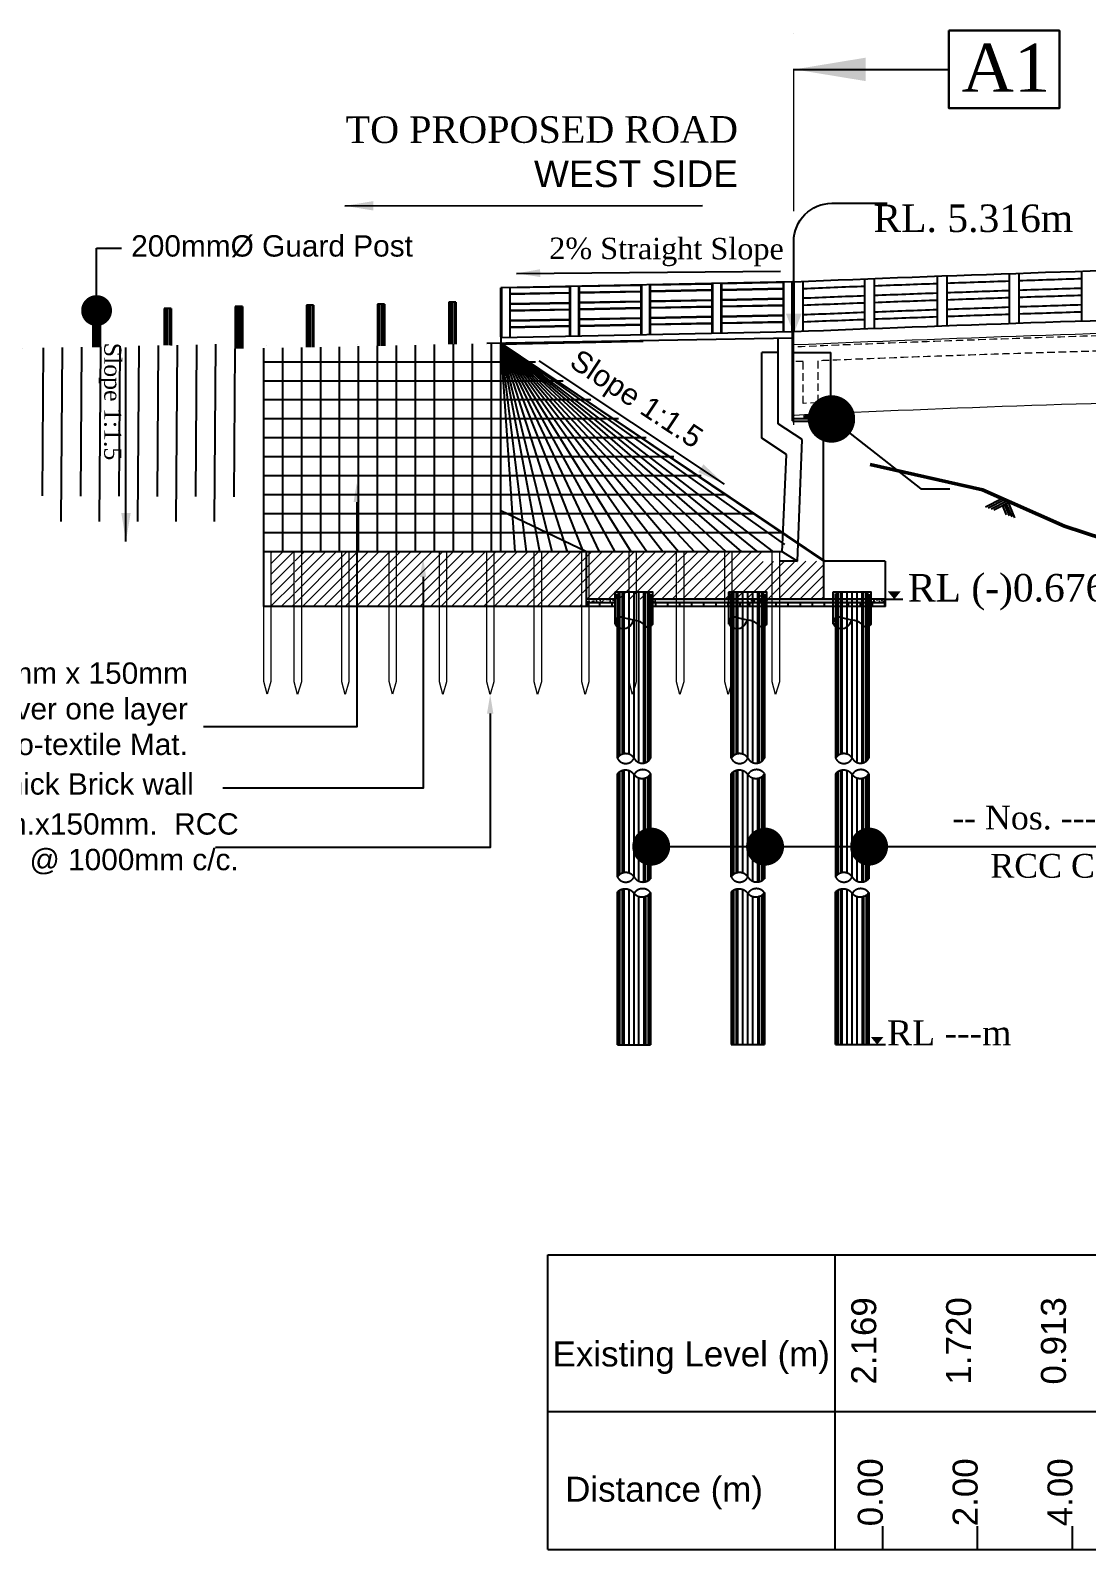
# Model space of a CAD drawing. Header units: millimetres. Extents: x -116975602006 to 5543032, y -156721783972 to 203313.
# Drawn here: x -506484 to -484215, y -34971 to -2958 of the extents above; entities that cross this region are included whole.
import ezdxf
from ezdxf.enums import TextEntityAlignment as Align

# ---------------------------------------------------------------- set-up
doc = ezdxf.new("R2010")
doc.units = ezdxf.units.MM
doc.header["$LTSCALE"] = 250
for name, pattern in [('ACAD_ISO03W100', [30, 12, -18]), ('ACAD_ISO10W100', [18, 12, -3, 0, -3]), ('DASHED', [19.05, 12.7, -6.35])]:
    doc.linetypes.add(name, pattern=pattern)
for name, color, linetype in [('Abutment W Line', 11, 'Continuous'), ('Deck Slab', 11, 'Continuous'), ('Dimision', 4, 'Continuous'), ('hatch', 65, 'Continuous'), ('Hatching', 65, 'Continuous'), ('Pile', 11, 'Continuous'), ('Ralling', 6, 'Continuous'), ('Text', 7, 'Continuous'), ('TXT', 7, 'Continuous')]:
    doc.layers.add(name, color=color, linetype=linetype)
for name, color, linetype, lineweight in [('centerline', 105, 'ACAD_ISO10W100', 15), ('Dimention', 7, 'Continuous', 25), ('Footpath', 22, 'Continuous', 20), ('Girder Line', 7, 'Continuous', 18), ('Profail', 5, 'Continuous', 18), ('Railing', 6, 'Continuous', 13)]:
    doc.layers.add(name, color=color, linetype=linetype, lineweight=lineweight)
doc.styles.add('ROMANS', font='arial.ttf', dxfattribs={"height": 200})
doc.styles.get("Standard").update_dxf_attribs({"font": 'times.ttf'})
doc.styles.add('TNR', font='times.ttf')
doc.dimstyles.new('ISO-25', dxfattribs={"dimtxt": 75, "dimasz": 35, "dimexe": 75, "dimexo": 45.625, "dimgap": 20, "dimtad": 1, "dimtoh": 1, "dimdec": 0, "dimtxsty": 'Standard', "dimblk": 'DOT', "dimcen": 300, "dimclrd": 256, "dimclre": 256, "dimclrt": 256, "dimadec": 0, "dimazin": 0, "dimtfac": 1, "dimtdec": 0, "dimtix": 1, "dimtmove": 0, "dimatfit": 3, "dimldrblk": 'DOT', "dimfxl": 1, "dimlwd": -1, "dimarcsym": 0})
doc.dimstyles.get("Standard").update_dxf_attribs({"dimtxt": 500, "dimasz": 700, "dimexe": 80, "dimexo": 70, "dimgap": 30, "dimtad": 1, "dimdec": 0, "dimlfac": -1, "dimzin": 0, "dimdsep": 46, "dimtxsty": 'Standard', "dimcen": 400, "dimadec": 0, "dimazin": 0, "dimtfac": 1, "dimtdec": 0, "dimtix": 1, "dimtofl": 0, "dimtmove": 0, "dimatfit": 3, "dimfxl": 1, "dimtolj": 1, "dimtzin": 0, "dimarcsym": 0})

# ---------------------------------------------------------------- blocks, each defined once
blk = doc.blocks.new('_Dot')
at = {"color": 0, "linetype": 'ByBlock', "lineweight": -2}
blk.add_line((-0.5, 0), (-1, 0), dxfattribs=at)
at = {"color": 0, "linetype": 'ByBlock', "const_width": 0.5}
blk.add_lwpolyline([(-0.25, 0, 1), (0.25, 0, 1)], format="xyb", close=True, dxfattribs=at)
blk = doc.blocks.new('rAILING ON dECK')
at = {"layer": 'Ralling', "ltscale": 3}
for p, q in [((552271, -84174, 0), (552271, -85224, 0)), ((552471, -84167, 0), (552471, -85217, 0)), ((553796, -85171, 0), (553796, -84121, 0)), ((553996, -85164, 0), (553996, -84114, 0)), ((555321, -85121, 0), (555321, -84071, 0)), ((549246, -84289, 0), (549246, -85339, 0)), ((549446, -85331, 0), (549446, -84281, 0)), ((550746, -85281, 0), (550746, -84231, 0)), ((550946, -85273, 0), (550946, -84223, 0))]:
    blk.add_line(p, q, dxfattribs=at)
at = {"layer": 'Ralling', "ltscale": 3, "elevation": 0}
for points in [[(549246, -84289, -0.007337), (569246, -83757, -0.006988)], [(549446, -84431, -0.000432), (550746, -84380, -0.000432)], [(550946, -84373, -0.000441), (552271, -84324, -0.000441)], [(552471, -84317, -0.00044), (553796, -84271, -0.00044)], [(552471, -84517, -0.000441), (553796, -84471, -0.000441)], [(553996, -84264, -0.00044), (555321, -84220, -0.00044)], [(553996, -84464, -0.000441), (555321, -84421, -0.000441)], [(549246, -85339, -0.007338), (569246, -84807, -0.006988)], [(549446, -84631, -0.000432), (550746, -84580, -0.000432)], [(549446, -84781, -0.000433), (550746, -84730, -0.000433)], [(550946, -84573, -0.000441), (552271, -84524, -0.000441)], [(550946, -84723, -0.000441), (552271, -84674, -0.000441)], [(552471, -84667, -0.000441), (553796, -84621, -0.000441)], [(552471, -84867, -0.000441), (553796, -84821, -0.000441)], [(553996, -84614, -0.000441), (555321, -84571, -0.000441)], [(553996, -84814, -0.000441), (555321, -84771, -0.000441)], [(549446, -84981, -0.000433), (550746, -84930, -0.000433)], [(549446, -85131, -0.000433), (550746, -85081, -0.000433)], [(550946, -84923, -0.000441), (552271, -84874, -0.000441)], [(550946, -85073, -0.000441), (552271, -85024, -0.000441)], [(552471, -85017, -0.000441), (553796, -84971, -0.000441)], [(553996, -84964, -0.000441), (555321, -84921, -0.000441)]]:
    blk.add_lwpolyline(points, format="xyb", dxfattribs=at)
blk = doc.blocks.new('arrow')
at = {"layer": 'Dimision', "ltscale": 5}
blk.add_lwpolyline([(0, 500), (0, 2026, 0.414214), (-800, 2826), (-1972, 2826)], format="xyb", dxfattribs=at)
blk.add_solid([(165, 500), (0, 80), (-165, 500)], dxfattribs=at)
blk = doc.blocks.new('b')
at = {"layer": 'hatch', "ltscale": 5}
for p, q in [((62, 4), (-180, -297)), ((0, 0), (285, -262)), ((-125, -9), (-367, -311)), ((-62, -5), (-305, -306)), ((0, 0), (-242, -301)), ((-52, -138), (98, -276)), ((-24, -102), (160, -271)), ((5, -67), (222, -266))]:
    blk.add_line(p, q, dxfattribs=at)

msp = doc.modelspace()

# ---------------------------------------------------------------- hatches: boundary and pattern name
at = {"layer": 'Deck Slab', "ltscale": 10}
h = msp.add_hatch(color=256, dxfattribs=at)
h.paths.add_polyline_path([(-489961.1, -11071.8), (-489825.6, -11071.8), (-489825.6, -11136.8), (-489961.1, -11136.8)])
h.paths.add_polyline_path([(-490146.4, -11071.8), (-489961.1, -11071.8), (-489961.1, -11136.8), (-490146.4, -11136.8)])
at = {"layer": 'Footpath', "lineweight": 13, "ltscale": 250}
h = msp.add_hatch(dxfattribs=at)
h.set_pattern_fill('ANSI31', color=256, scale=50)
h.set_pattern_definition([(45, (-1983506.17, 196039.94), (-112.253202, 112.253202), [])])
h.paths.add_polyline_path([(-501413.6, -13943.5), (-500914.6, -13943.5), (-500914.6, -15093.4), (-501413.6, -15093.4)])
h.paths.add_polyline_path([(-500903.2, -13943.5), (-499914.6, -13943.5), (-499914.6, -15093.4), (-500903.2, -15093.4)])
h.paths.add_polyline_path([(-499597, -13943.5), (-498914.6, -13943.5), (-498914.6, -15093.4), (-499597, -15093.4)])
h.paths.add_polyline_path([(-499911.8, -13956.5), (-499597, -13943.5), (-499597, -15093.4), (-499911.8, -15106.4)])
h.paths.add_polyline_path([(-498914.6, -13943.5), (-497854.3, -13943.5), (-497854.3, -15093.4), (-498914.6, -15093.4)])
h.paths.add_polyline_path([(-497854.3, -13943.5), (-496854.3, -13943.5), (-496854.3, -15093.4), (-497854.3, -15093.4)])
h.paths.add_polyline_path([(-496854.3, -13943.5), (-495854.3, -13943.5), (-495854.3, -15093.4), (-496854.3, -15093.4)])
h.paths.add_polyline_path([(-495854.3, -13943.5), (-494854.3, -13943.5), (-494854.3, -15093.4), (-495854.3, -15093.4)])
h.paths.add_polyline_path([(-494842.8, -13946.5), (-493854.3, -13943.5), (-493854.3, -14945.3), (-494151.7, -14945.3), (-494151.7, -14943.4), (-494842.8, -14946.5)])
h.paths.add_polyline_path([(-493854.3, -13943.5), (-492854.3, -13943.5), (-492854.3, -14943.4), (-493351.7, -14943.4), (-493351.7, -14945.3), (-493854.3, -14945.3)])
h.paths.add_polyline_path([(-492837.4, -13954.4), (-491837.2, -13943.5), (-491837.2, -14943.4), (-492837.4, -14954.3)])
h.paths.add_polyline_path([(-491837.2, -13942.5), (-491060.8, -13943.5), (-491060.8, -14943.4), (-490941.7, -14943.4), (-490952.1, -14943.4), (-490952.1, -14945.3), (-491837.2, -14944.3)])
h.paths.add_polyline_path([(-491060.8, -13943.5), (-491060.8, -14145.4), (-490304.7, -14167.6), (-490302.8, -14145.4), (-489760.8, -14145.4), (-489754.7, -14943.4), (-491060.8, -14943.4)])
at = {"layer": 'hatch'}
h = msp.add_hatch(dxfattribs=at)
h.set_pattern_fill('AR-CONC', color=256, style=0)
h.set_pattern_definition([(50, (-388557.85, -119761.62), (182.18467, -15.93909), [19.05, -209.55]), (355, (-388557.85, -119761.62), (-35.24283, 191.05664), [15.24, -167.64]), (100.451, (-388542.66, -119762.94), (146.9425, 175.11669), [16.19, -178.09]), (46.1842, (-388557.85, -119710.82), (271.07904, -42.04233), [28.575, -314.325]), (96.6356, (-388535.26, -119714.32), (237.40423, 247.42556), [24.285, -267.135]), (351.184, (-388557.85, -119710.82), (237.4046, 247.4251), [22.86, -251.46]), (21, (-388532.45, -119723.52), (151.61488, -102.26552), [19.05, -209.55]), (326, (-388532.45, -119723.52), (61.80203, 184.18797), [15.24, -167.64]), (71.4514, (-388519.81, -119732.04), (213.4165, 81.92286), [16.19, -178.09]), (37.5, (-388557.846, -119761.62), (3.088603, 84.55504), [0, -165.608, 0, -170.18, 0, -168.275]), (7.5, (-388557.85, -119761.62), (66.81966, 100.180575), [0, -97.028, 0, -161.798, 0, -64.135]), (327.5, (-388614.49, -119761.62), (135.590595, -5.728744), [0, -63.5, 0, -198.12, 0, -262.89]), (317.5, (-388639.89, -119761.62), (148.12918, 25.42649), [0, -82.55, 0, -131.572, 0, -186.69])])
h.paths.add_polyline_path([(-494157.9, -14945.3), (-494157.9, -15020.3), (-494757.9, -15020.3), (-494757.9, -14945.3)])
h = msp.add_hatch(dxfattribs=at)
h.set_pattern_fill('BRICK', color=256, scale=20, style=0)
h.set_pattern_definition([(0, (-388557.85, -119761.62), (0, 127), []), (90, (-388557.85, -119761.62), (-254, 2e-14), [127, -127]), (90, (-388430.85, -119761.62), (-254, 2e-14), [-127, 127])])
h.paths.add_polyline_path([(-494757.9, -15020.3), (-494157.9, -15020.3), (-494157.9, -15095.3), (-494757.9, -15095.3)])
h = msp.add_hatch(dxfattribs=at)
h.set_pattern_fill('AR-CONC', color=256, style=0)
h.set_pattern_definition([(50, (-410556.76, -105419.1), (182.18467, -15.93909), [19.05, -209.55]), (355, (-410556.76, -105419.1), (-35.24283, 191.05664), [15.24, -167.64]), (100.451, (-410541.58, -105420.43), (146.9425, 175.1167), [16.19, -178.09]), (46.1842, (-410556.76, -105368.3), (271.07904, -42.04233), [28.575, -314.325]), (96.6356, (-410534.17, -105371.8), (237.40423, 247.42556), [24.285, -267.135]), (351.184, (-410556.76, -105368.3), (237.4046, 247.4251), [22.86, -251.46]), (21, (-410531.36, -105381), (151.61488, -102.26552), [19.05, -209.55]), (326, (-410531.36, -105381), (61.80203, 184.18797), [15.24, -167.64]), (71.4514, (-410518.72, -105389.52), (213.4165, 81.92286), [16.19, -178.09]), (37.5, (-410556.76, -105419.1), (3.088603, 84.55504), [0, -165.608, 0, -170.18, 0, -168.275]), (7.5, (-410556.76, -105419.1), (66.81966, 100.180575), [0, -97.028, 0, -161.798, 0, -64.135]), (327.5, (-410613.4, -105419.1), (135.590595, -5.728744), [0, -63.5, 0, -198.12, 0, -262.89]), (317.5, (-410638.8, -105419.1), (148.12918, 25.42649), [0, -82.55, 0, -131.572, 0, -186.69])])
h.paths.add_polyline_path([(-490962.6, -14945.3), (-488912.9, -14945.3), (-488912.9, -15020.3), (-490962.6, -15020.3)])
h.paths.add_polyline_path([(-492962.6, -14945.3), (-491462.6, -14945.3), (-491462.6, -15020.3), (-492962.6, -15020.3)])
h.paths.add_polyline_path([(-493357.9, -15020.3), (-493357.9, -14945.3), (-492962.6, -14945.3), (-492962.6, -15020.3)])
h = msp.add_hatch(dxfattribs=at)
h.set_pattern_fill('BRICK', color=256, scale=20, style=0)
h.set_pattern_definition([(0, (-410621.5, -105419.1), (0, 127), []), (90, (-410621.5, -105419.1), (-254, 2e-14), [127, -127]), (90, (-410494.5, -105419.1), (-254, 2e-14), [-127, 127])])
h.paths.add_polyline_path([(-488897.8, -15095.3), (-488897.8, -15020.3), (-488457.8, -15020.3), (-488457.9, -15095.3)])
h.paths.add_polyline_path([(-490897.9, -15095.3), (-490897.9, -15020.3), (-488912.9, -15020.3), (-488912.9, -15095.3)])
h.paths.add_polyline_path([(-491397.9, -15020.3), (-491397.9, -15095.3), (-492897.9, -15095.3), (-492897.9, -15020.3)])
h.paths.add_polyline_path([(-493357.9, -15095.3), (-493357.9, -15020.3), (-492897.9, -15020.3), (-492897.9, -15095.3)])
h = msp.add_hatch(dxfattribs=at)
h.set_pattern_fill('AR-CONC', color=256, style=0)
h.set_pattern_definition([(50, (-410651.5, -105419.1), (182.18467, -15.93909), [19.05, -209.55]), (355, (-410651.5, -105419.1), (-35.24283, 191.05664), [15.24, -167.64]), (100.451, (-410636.32, -105420.43), (146.9425, 175.1167), [16.19, -178.09]), (46.1842, (-410651.5, -105368.3), (271.07904, -42.04233), [28.575, -314.325]), (96.6356, (-410628.9, -105371.8), (237.40423, 247.42556), [24.285, -267.135]), (351.184, (-410651.5, -105368.3), (237.4046, 247.4251), [22.86, -251.46]), (21, (-410626.1, -105381), (151.61488, -102.26552), [19.05, -209.55]), (326, (-410626.1, -105381), (61.80203, 184.18797), [15.24, -167.64]), (71.4514, (-410613.47, -105389.52), (213.4165, 81.92286), [16.19, -178.09]), (37.5, (-410651.5, -105419.1), (3.088603, 84.55504), [0, -165.608, 0, -170.18, 0, -168.275]), (7.5, (-410651.5, -105419.1), (66.81966, 100.180575), [0, -97.028, 0, -161.798, 0, -64.135]), (327.5, (-410708.145, -105419.1), (135.590595, -5.728744), [0, -63.5, 0, -198.12, 0, -262.89]), (317.5, (-410733.54, -105419.1), (148.12918, 25.42649), [0, -82.55, 0, -131.572, 0, -186.69])])
h.paths.add_polyline_path([(-488912.9, -15020.3), (-488912.9, -14945.3), (-488457.8, -14945.3), (-488457.8, -15020.3)])
at = {"layer": 'Pile', "ltscale": 0.2}
h = msp.add_hatch(dxfattribs=at)
h.set_pattern_fill('AR-CONC', color=256, style=0)
h.set_pattern_definition([(50, (-388204.85, -119408.99), (182.18467, -15.93909), [19.05, -209.55]), (355, (-388204.85, -119408.99), (-35.24283, 191.05664), [15.24, -167.64]), (100.451, (-388189.66, -119410.32), (146.9425, 175.11669), [16.19, -178.09]), (46.1842, (-388204.85, -119358.2), (271.07904, -42.04233), [28.575, -314.325]), (96.6356, (-388182.26, -119361.7), (237.40423, 247.42556), [24.285, -267.135]), (351.184, (-388204.85, -119358.2), (237.4046, 247.4251), [22.86, -251.46]), (21, (-388179.45, -119370.89), (151.61488, -102.26552), [19.05, -209.55]), (326, (-388179.45, -119370.89), (61.80203, 184.18797), [15.24, -167.64]), (71.4514, (-388166.81, -119379.41), (213.4165, 81.92286), [16.19, -178.09]), (37.5, (-388204.846, -119408.99), (3.088603, 84.55504), [0, -165.608, 0, -170.18, 0, -168.275]), (7.5, (-388204.85, -119408.99), (66.81966, 100.180575), [0, -97.028, 0, -161.798, 0, -64.135]), (327.5, (-388261.49, -119408.99), (135.590595, -5.728744), [0, -63.5, 0, -198.12, 0, -262.89]), (317.5, (-388286.89, -119408.99), (148.12918, 25.42649), [0, -82.55, 0, -131.572, 0, -186.69])])
h.paths.add_polyline_path([(-493347.9, -15020.3), (-493347.9, -14945.3), (-493297.9, -14945.3), (-493297.9, -15020.3)])
h = msp.add_hatch(dxfattribs=at)
h.set_pattern_fill('AR-CONC', color=256, style=0)
h.set_pattern_definition([(50, (-390604.85, -119408.99), (182.18467, -15.93909), [19.05, -209.55]), (355, (-390604.85, -119408.99), (-35.24283, 191.05664), [15.24, -167.64]), (100.451, (-390589.66, -119410.32), (146.9425, 175.11669), [16.19, -178.09]), (46.1842, (-390604.85, -119358.2), (271.07904, -42.04233), [28.575, -314.325]), (96.6356, (-390582.26, -119361.7), (237.40423, 247.42556), [24.285, -267.135]), (351.184, (-390604.85, -119358.2), (237.4046, 247.4251), [22.86, -251.46]), (21, (-390579.45, -119370.89), (151.61488, -102.26552), [19.05, -209.55]), (326, (-390579.45, -119370.89), (61.80203, 184.18797), [15.24, -167.64]), (71.4514, (-390566.81, -119379.41), (213.4165, 81.92286), [16.19, -178.09]), (37.5, (-390604.846, -119408.99), (3.088603, 84.55504), [0, -165.608, 0, -170.18, 0, -168.275]), (7.5, (-390604.85, -119408.99), (66.81966, 100.180575), [0, -97.028, 0, -161.798, 0, -64.135]), (327.5, (-390661.49, -119408.99), (135.590595, -5.728744), [0, -63.5, 0, -198.12, 0, -262.89]), (317.5, (-390686.89, -119408.99), (148.12918, 25.42649), [0, -82.55, 0, -131.572, 0, -186.69])])
h.paths.add_polyline_path([(-491397.9, -14945.3), (-490897.9, -14945.3), (-490897.9, -15020.3), (-491397.9, -15020.3)])
h = msp.add_hatch(dxfattribs=at)
h.set_pattern_fill('BRICK', color=256, scale=20, style=0)
h.set_pattern_definition([(0, (-390604.85, -119408.99), (0, 127), []), (90, (-390604.85, -119409), (-254, 2e-14), [127, -127]), (90, (-390477.85, -119409), (-254, 2e-14), [-127, 127])])
h.paths.add_polyline_path([(-491397.9, -15020.3), (-490897.9, -15020.3), (-490897.9, -15095.3), (-491397.9, -15095.3)])
at = {"layer": 'Text'}
for points in [[(-488405.6, -14781.6), (-488270.3, -14945.3), (-488137.7, -14781.6)], [(-488766, -24166.6), (-488630.7, -24330.3), (-488498.1, -24166.6)]]:
    msp.add_hatch(color=256, dxfattribs=at).paths.add_polyline_path(points)

# ---------------------------------------------------------------- linework, layer by layer
at = {"ltscale": 10}
for p, q in [((-495571.8, -28757.3), (-404016.2, -28757.3)), ((-495571.8, -34970.8), (-495571.8, -28757.3)), ((-489519.2, -34970.8), (-489519.2, -28757.3)), ((-495571.8, -32059.1), (-404016.2, -32059.1)), ((-495571.8, -34970.8), (-404016.2, -34970.8))]:
    msp.add_line(p, q, dxfattribs=at)
for p, q in [((-488513.7, -34970.8), (-488513.7, -34478.9)), ((-486513.7, -34970.8), (-486513.7, -34478.9)), ((-484513.7, -34970.8), (-484513.7, -34478.9))]:
    msp.add_line(p, q)
at = {"color": 5, "lineweight": 30, "elevation": 0}
msp.add_lwpolyline([(-487117.4, -2961), (-484789.7, -2961), (-484789.7, -4598.8), (-487117.4, -4598.8)], close=True, dxfattribs=at)
at = {"layer": 'Abutment W Line'}
for p, q in [((-490415.8, -8256), (-496565.8, -8379.6)), ((-493615.7, -8320.3), (-493615.7, -9370.4)), ((-493603.2, -8320), (-493603.2, -9370.1)), ((-493428.2, -8316.5), (-493428.2, -9366.6)), ((-492115.7, -8302.1), (-493415.7, -8326.8)), ((-493415.7, -9366.4), (-493415.7, -8316.3)), ((-493415.7, -9366.4), (-493415.7, -8316.3)), ((-493415.7, -9366.4), (-493415.7, -8316.3)), ((-493415.7, -8316.3), (-493415.7, -9366.4)), ((-492115.7, -8290.1), (-492115.7, -9340.3)), ((-492103.2, -8289.9), (-492103.2, -9340.1)), ((-491928.2, -8286.4), (-491928.2, -9336.6)), ((-490615.8, -8272), (-491915.7, -8298.2)), ((-491915.7, -9336.4), (-491915.7, -8286.2)), ((-491915.7, -9336.4), (-491915.7, -8286.2)), ((-491915.7, -9336.4), (-491915.7, -8296.8)), ((-491915.7, -8296.8), (-491915.7, -9336.4)), ((-490615.8, -8260), (-490615.8, -9310.2)), ((-490603.3, -8259.7), (-490603.3, -9309.9)), ((-490428.3, -8256.2), (-490428.3, -9306.4)), ((-490418.1, -9445.7), (-490418.1, -8256)), ((-490415.8, -9306.2), (-490415.8, -8256)), ((-490415.8, -9306.2), (-490415.8, -8256)), ((-490415.8, -9306.2), (-490415.8, -8266.6)), ((-490415.8, -8266.6), (-490415.8, -9306.2)), ((-496565.9, -9412.9), (-496565.7, -8379.6)), ((-496565.7, -8379.6), (-496565.9, -9412.9)), ((-496553.4, -8379.3), (-496553.4, -9429.2)), ((-496553.3, -8379.3), (-496553.3, -9429.3)), ((-496378.4, -8375.9), (-496378.4, -9424)), ((-496378.3, -8375.9), (-496378.3, -9425.9)), ((-495115.7, -8360.7), (-496365.8, -8385.4)), ((-496365.8, -9425.6), (-496365.7, -8375.6)), ((-495115.7, -8486.7), (-496365.8, -8511.5)), ((-495115.7, -8498.7), (-496365.8, -8523.5)), ((-495115.7, -8350.4), (-495115.7, -9400.5)), ((-495103.2, -8350.2), (-495103.2, -9400.2)), ((-494928.2, -8346.7), (-494928.2, -9396.7)), ((-493615.7, -8330.7), (-494915.7, -8356.7)), ((-494915.7, -9396.5), (-494915.7, -8346.4)), ((-494915.7, -9396.5), (-494915.7, -8346.4)), ((-494915.7, -9396.5), (-494915.7, -8346.4)), ((-494915.7, -8346.4), (-494915.7, -9396.5)), ((-493615.7, -8456.8), (-494915.7, -8482.7)), ((-493615.7, -8468.8), (-494915.7, -8494.7)), ((-492116, -8640.1), (-493416, -8664.8)), ((-492115.7, -8428.2), (-493415.7, -8452.8)), ((-492115.7, -8440.2), (-493415.7, -8464.8)), ((-490616, -8610), (-491916, -8636.2)), ((-490615.8, -8398), (-491915.7, -8424.2)), ((-490615.8, -8410), (-491915.7, -8436.2)), ((-490615.8, -8622), (-491915.7, -8648.2)), ((-490415.8, -8416.7), (-490411.1, -8416.6)), ((-495115.9, -8698.7), (-496365.8, -8723.4)), ((-495115.7, -8710.7), (-496365.8, -8735.4)), ((-495115.7, -8836.7), (-496365.8, -8861.5)), ((-495115.7, -8848.7), (-496365.8, -8873.5)), ((-493616, -8668.7), (-494915.9, -8694.7)), ((-493615.7, -8680.7), (-494915.7, -8706.7)), ((-493615.7, -8806.8), (-494915.7, -8832.7)), ((-493615.7, -8818.8), (-494915.7, -8844.7)), ((-492115.7, -8652.1), (-493415.7, -8676.8)), ((-492115.7, -8778.2), (-493415.7, -8802.8)), ((-492115.7, -8790.2), (-493415.7, -8814.8)), ((-490616, -8960), (-491916, -8986.2)), ((-490615.8, -8748), (-491915.7, -8774.2)), ((-490615.8, -8760), (-491915.7, -8786.2)), ((-495115.9, -9048.7), (-496365.8, -9073.4)), ((-495115.7, -9060.7), (-496365.8, -9085.4)), ((-495115.7, -9186.7), (-496365.8, -9211.5)), ((-495115.7, -9198.7), (-496365.8, -9223.5)), ((-493616, -9018.7), (-494915.9, -9044.7)), ((-493615.7, -9030.7), (-494915.7, -9056.7)), ((-493615.7, -9156.8), (-494915.7, -9182.7)), ((-493615.7, -9168.8), (-494915.7, -9194.7)), ((-492116, -8990.1), (-493416, -9014.8)), ((-492115.7, -9002.1), (-493415.7, -9026.8)), ((-492115.7, -9128.2), (-493415.7, -9152.8)), ((-492115.7, -9140.2), (-493415.7, -9164.8)), ((-490615.8, -8972), (-491915.7, -8998.2)), ((-490615.8, -9098), (-491915.7, -9124.2)), ((-490615.8, -9110), (-491915.7, -9136.2)), ((-496565.9, -9429.6), (-490415.8, -9306.2)), ((-496565.9, -9412.9), (-496563.6, -9549.3)), ((-490576.6, -13792), (-496563.6, -9548.6)), ((-490715.8, -9742.5), (-490718.1, -9450.8)), ((-490415.8, -11188.7), (-490418.1, -9445.7)), ((-491065.8, -11554), (-491065.8, -9748.5)), ((-490715.8, -11245.6), (-490715.8, -9745.5)), ((-490415.8, -9748.5), (-489610.8, -9748.5)), ((-489610.8, -11427.4), (-489610.8, -9748.5)), ((-490415.8, -11191.7), (-489610.8, -11191.7)), ((-490146.4, -11071.8), (-489825.6, -11071.8)), ((-490211.2, -11577.4), (-490715.8, -11245.6)), ((-490544.2, -11897), (-491065.8, -11554)), ((-490310.8, -14142.4), (-490211.2, -11577.4)), ((-489760.8, -14145.4), (-489760.8, -11577.4)), ((-490636.3, -13952.1), (-490544.2, -11897)), ((-490625.9, -13945.4), (-494760.9, -13945.4)), ((-490625.9, -13945.4), (-490310.8, -14142.4)), ((-490310.7, -14142.4), (-490687.3, -14142.4)), ((-488460.8, -14145.4), (-489760.8, -14145.4)), ((-494157.9, -14945.3), (-494757.9, -14945.3)), ((-494157.9, -15020.3), (-494757.9, -15020.3)), ((-488457.8, -14945.3), (-493357.9, -14945.3)), ((-488457.8, -15020.3), (-493357.9, -15020.3)), ((-494157.9, -15095.3), (-494757.9, -15095.3)), ((-488457.9, -15095.3), (-493357.9, -15095.3))]:
    msp.add_line(p, q, dxfattribs=at)
at = {"layer": 'Abutment W Line', "ltscale": 10}
for p, q in [((-498763.6, -13946.2), (-498763.6, -9597.1)), ((-498363.6, -13946.2), (-498363.6, -9588.5)), ((-497963.6, -13946.2), (-497963.6, -9579.8)), ((-497563.6, -13946.2), (-497563.6, -9571.2)), ((-497163.6, -13946.2), (-497163.6, -9562.6)), ((-496763.6, -13946.2), (-496763.6, -9562.6)), ((-501563.6, -15095.3), (-501563.6, -9655.9)), ((-501563.6, -13946.2), (-501563.6, -9657.6)), ((-501563.6, -15095.3), (-501563.6, -9661.9)), ((-501163.6, -13946.2), (-501163.6, -9648.9)), ((-500763.6, -13946.2), (-500763.6, -9640.3)), ((-500363.6, -13946.2), (-500363.6, -9631.7)), ((-499963.6, -13946.2), (-499963.6, -9623)), ((-499563.6, -13946.2), (-499563.6, -9614.4)), ((-499163.6, -13946.2), (-499163.6, -9605.7)), ((-495835.2, -9946.2), (-501563.6, -9946.2)), ((-495249.2, -10346.2), (-501563.6, -10346.2)), ((-494667.3, -10746.2), (-501563.6, -10746.2)), ((-494085.4, -11146.2), (-501563.6, -11146.2)), ((-493503.5, -11546.2), (-501563.6, -11546.2)), ((-492921.6, -11946.2), (-501563.6, -11946.2)), ((-492339.7, -12346.2), (-501563.6, -12346.2)), ((-491837.4, -12746.2), (-501563.6, -12746.2)), ((-491232.8, -13146.2), (-501563.6, -13146.2)), ((-490628.1, -13546.2), (-501563.6, -13546.2)), ((-494760.9, -13945.4), (-501563.6, -13945.4)), ((-489760.8, -14145.4), (-489760.8, -14945.3)), ((-494757.9, -15095.3), (-501563.6, -15095.3))]:
    msp.add_line(p, q, dxfattribs=at)
at = {"layer": 'Abutment W Line', "linetype": 'ACAD_ISO03W100'}
msp.add_line((-496565.9, -9572.2), (-490415.8, -9439.2), dxfattribs=at)
at = {"layer": 'Abutment W Line'}
for points in [[(-490418.1, -9445.7), (-496860.8, -9554.4)], [(-496563.6, -13946.2), (-496563.6, -9548.6)], [(-496259.9, -13945.4), (-496563.6, -9548.6)], [(-496021.3, -13945.4), (-496563.6, -9548.6)], [(-495743.7, -13945.4), (-496563.6, -9548.6)], [(-495486.7, -13946.2), (-496563.6, -9548.6)], [(-494820.8, -13946.2), (-496563.6, -9548.6)], [(-495160.4, -13946.2), (-496563.6, -9548.6)], [(-494485.9, -13946.2), (-496563.6, -9548.6)], [(-494152.3, -13946.2), (-496563.6, -9548.6)], [(-493818.7, -13946.2), (-496563.6, -9548.6)], [(-493485.1, -13946.2), (-496563.6, -9548.6)], [(-493151.5, -13946.2), (-496563.6, -9548.6)], [(-492817.9, -13946.2), (-496563.6, -9548.6)], [(-492484.2, -13946.2), (-496563.6, -9548.6)], [(-492150.6, -13946.2), (-496563.6, -9548.6)], [(-491817, -13946.2), (-496563.6, -9548.6)], [(-491483.4, -13946.2), (-496563.6, -9548.6)], [(-491149.8, -13946.2), (-496563.6, -9548.6)], [(-490816.2, -13946.2), (-496563.6, -9548.6)], [(-496563.6, -12935.8), (-496563.6, -9549.3)], [(-490715.8, -9745.5), (-491065.8, -9745.5)], [(-490415.8, -11136.8), (-489610.8, -11136.8)], [(-489610.8, -11427.4), (-489760.8, -11577.4)], [(-494757.9, -15095.3), (-494757.9, -13945.4)], [(-488460.8, -14145.4), (-488460.8, -15095.3)]]:
    msp.add_lwpolyline(points, dxfattribs=at)
at = {"layer": 'Abutment W Line', "ltscale": 10}
for points in [[(-496860.8, -9554.4), (-496860.8, -9554.4)], [(-496563.7, -9548.6), (-489760.8, -14145.4)], [(-496563.6, -9548.6), (-489721.2, -14146.2)], [(-494757.9, -13945.4), (-496563.6, -13082.8)], [(-494107.9, -24330.7), (-493407.9, -24330.7)], [(-491708.3, -24330.3), (-491008.3, -24330.3)], [(-489508.3, -24330.3), (-488808.3, -24330.3)]]:
    msp.add_lwpolyline(points, dxfattribs=at)
at = {"layer": 'centerline'}
msp.add_line((-490389.1, -11270), (-490389.2, -2958), dxfattribs=at)
at = {"layer": 'Dimision', "color": 7, "lineweight": 50}
for p, q in [((-490146.4, -11071.8), (-490146.4, -11136.8)), ((-489825.6, -11071.8), (-489825.6, -11136.8))]:
    msp.add_line(p, q, dxfattribs=at)
at = {"layer": 'Dimision', "ltscale": 0.5}
msp.add_lwpolyline([(-489825.6, -11136.8), (-490146.4, -11136.8)], dxfattribs=at)
at = {"layer": 'Dimision', "ltscale": 5, "elevation": 0}
for points in [[(-499603.2, -12896.4), (-499603.2, -17634.6), (-502835.4, -17634.6)], [(-498205.2, -14475.4), (-498205.2, -18927.8), (-502426.8, -18927.8)]]:
    msp.add_lwpolyline(points, dxfattribs=at)
at = {"layer": 'Dimision', "ltscale": 5}
msp.add_lwpolyline([(-496792.7, -17352.7), (-496792.7, -20176.9), (-502578.9, -20176.9)], dxfattribs=at)
for points in [[(-499536.5, -12896.4, 0), (-499603.2, -12496.4, 0), (-499669.9, -12896.4, 0)], [(-498138.5, -14475.4, 0), (-498205.2, -14075.4, 0), (-498271.9, -14475.4, 0)], [(-496722.9, -17352.7), (-496789.6, -16952.7), (-496856.2, -17352.7)]]:
    msp.add_solid(points, dxfattribs=at)
at = {"layer": 'Girder Line', "elevation": 0}
msp.add_lwpolyline([(-490388.9, -9579.6, -0.0069916), (-470390.4, -9030.7, -0.0069994)], format="xyb", dxfattribs=at)
at = {"layer": 'Girder Line', "linetype": 'DASHED', "ltscale": 0.05, "elevation": 0}
for points in [[(-490385.6, -9629.3, -0.0073593), (-470390.5, -9096, -0.0069989)], [(-470620.5, -9363.1), (-470620.5, -10386.3), (-470920.5, -10386.3), (-470920.5, -9367.3, 0.0049619), (-476323.6, -9523.4), (-476323.6, -10436.5), (-476623.6, -10439.6), (-476623.6, -9526.9, 0.005464), (-483157.8, -9694.6), (-483157.8, -10607.7), (-483457.8, -10616.6), (-483457.8, -9703.9, 0.0039241), (-489880.6, -9921.6), (-489880.6, -10806.9), (-490190.8, -10818.4), (-490190.8, -9933.5, 0.0074906), (-490385.6, -9939.4)]]:
    msp.add_lwpolyline(points, format="xyb", dxfattribs=at)
at = {"layer": 'Girder Line'}
msp.add_arc((-474080.9, -344559.7), 333887, 89.36171, 92.796841, dxfattribs=at)
at = {"layer": 'hatch', "ltscale": 10}
for p, q in [((-505134.7, -8855.2), (-505134.7, -9630.9)), ((-505089.7, -8855.2), (-505089.7, -9631.2)), ((-505044.7, -8855.2), (-505044.7, -9631.6)), ((-503634.7, -8818), (-503634.7, -9593.7)), ((-503589.7, -8818), (-503589.7, -9594)), ((-503544.7, -8818), (-503544.7, -9594.4)), ((-502134.7, -8779.3), (-502134.7, -9661)), ((-502089.7, -8779.3), (-502089.7, -9661.3)), ((-502044.7, -8779.3), (-502044.7, -9661.7)), ((-500634.7, -8749.7), (-500634.7, -9631.4)), ((-500589.7, -8749.7), (-500589.7, -9631.7)), ((-500544.7, -8749.7), (-500544.7, -9632.1)), ((-499134.7, -8725.8), (-499134.7, -9607.4)), ((-499089.7, -8725.8), (-499089.7, -9607.8)), ((-499044.7, -8725.8), (-499044.7, -9608.1)), ((-497634.7, -8687.5), (-497634.7, -9569.2)), ((-497589.7, -8687.5), (-497589.7, -9569.5)), ((-497544.7, -8687.5), (-497544.7, -9569.9)), ((-503786.9, -9597.9), (-503808.8, -12778.4)), ((-502978.7, -9580.5), (-503000.8, -12782.8)), ((-506211.5, -9650.3), (-506233.1, -12765)), ((-505403.3, -9632.8), (-505425, -12769.5)), ((-504595.1, -9615.4), (-504616.9, -12773.9)), ((-502170.5, -9669), (-502192.7, -12787.3))]:
    msp.add_line(p, q, dxfattribs=at)
at = {"layer": 'hatch', "ltscale": 3}
for p, q in [((-493654.4, -18367), (-493654.4, -17035.7)), ((-493550.3, -18394.8), (-493550.3, -17035.7)), ((-493516.6, -18388.6), (-493516.6, -17035.7)), ((-493462.2, -18358.9), (-493462.2, -17035.7)), ((-493428.7, -18325.8), (-493428.7, -17035.7)), ((-493407.9, -18293.6), (-493407.9, -17035.7)), ((-491254.8, -18366.5), (-491254.8, -17035.2)), ((-491150.7, -18394.3), (-491150.7, -17035.2)), ((-491117, -18388.1), (-491117, -17035.2)), ((-491062.6, -18358.4), (-491062.6, -17035.2)), ((-491029.1, -18325.3), (-491029.1, -17035.2)), ((-491008.3, -18293.1), (-491008.3, -17035.2)), ((-489054.8, -18366.5), (-489054.8, -17035.2)), ((-488950.7, -18394.3), (-488950.7, -17035.2)), ((-488917, -18388.1), (-488917, -17035.2)), ((-488862.6, -18358.4), (-488862.6, -17035.2)), ((-488829.1, -18325.3), (-488829.1, -17035.2)), ((-488808.3, -18293.1), (-488808.3, -17035.2))]:
    msp.add_line(p, q, dxfattribs=at)
at = {"layer": 'hatch', "ltscale": 10}
for points in [[(-503408.8, -13303.4), (-503382.8, -9589.2)], [(-502600.7, -13303.4), (-502574.6, -9571.7)], [(-505833.1, -13303.4), (-505807.4, -9641.6)], [(-505025, -13303.4), (-504999.2, -9624.1)], [(-504216.9, -13303.4), (-504191, -9606.7)]]:
    msp.add_lwpolyline(points, dxfattribs=at)
at = {"layer": 'Hatching', "ltscale": 3}
for p, q in [((-494107.9, -18293.6), (-494107.9, -14837.4)), ((-494087.1, -18266.8), (-494087.1, -14799.1)), ((-494053.5, -18237.3), (-494053.5, -14799.1)), ((-493999.2, -18206.3), (-493999.2, -14799.1)), ((-493965.5, -18201.3), (-493965.5, -14799.1)), ((-493861.4, -18210.9), (-493861.4, -14799.1)), ((-493757.9, -18295.1), (-493757.9, -14799.1)), ((-493654.4, -17035.7), (-493654.4, -14799.1)), ((-493550.3, -17035.7), (-493550.3, -14799.1)), ((-493516.6, -17035.7), (-493516.6, -14799.1)), ((-493462.2, -17035.7), (-493462.2, -14799.1)), ((-493428.7, -17035.7), (-493428.7, -14799.1)), ((-493407.9, -14837.4), (-493407.9, -18293.6)), ((-491708.3, -18293.1), (-491708.3, -14837)), ((-491687.5, -18266.4), (-491687.5, -14798.7)), ((-491653.9, -18236.8), (-491653.9, -14798.7)), ((-491599.6, -18205.8), (-491599.6, -14798.7)), ((-491565.9, -18200.8), (-491565.9, -14798.7)), ((-491461.8, -18210.5), (-491461.8, -14798.7)), ((-491358.3, -18294.6), (-491358.3, -14798.7)), ((-491254.8, -17035.2), (-491254.8, -14798.7)), ((-491150.7, -17035.2), (-491150.7, -14798.7)), ((-491117, -17035.2), (-491117, -14798.7)), ((-491062.6, -17035.2), (-491062.6, -14798.7)), ((-491029.1, -17035.2), (-491029.1, -14798.7)), ((-491008.3, -14837), (-491008.3, -18293.1)), ((-489508.3, -14837), (-489508.3, -18293.1)), ((-489487.5, -18266.4), (-489487.5, -14798.7)), ((-489453.9, -18236.8), (-489453.9, -14798.7)), ((-489399.6, -18205.8), (-489399.6, -14798.7)), ((-489365.9, -18200.8), (-489365.9, -14798.7)), ((-489261.8, -18210.5), (-489261.8, -14798.7)), ((-489158.3, -18294.6), (-489158.3, -14798.7)), ((-489054.8, -17035.2), (-489054.8, -14798.7)), ((-488950.7, -17035.2), (-488950.7, -14798.7)), ((-488917, -17035.2), (-488917, -14798.7)), ((-488862.6, -17035.2), (-488862.6, -14798.7)), ((-488829.1, -17035.2), (-488829.1, -14798.7)), ((-488808.3, -14837), (-488808.3, -18293.1)), ((-493999.2, -20720.7), (-493999.2, -18555.5)), ((-493965.5, -20704.3), (-493965.5, -18550)), ((-493861.4, -20722.1), (-493861.4, -18561.1)), ((-493507.9, -18546.7), (-493507.9, -18547)), ((-491599.6, -20720.2), (-491599.6, -18555)), ((-491565.9, -20703.9), (-491565.9, -18549.5)), ((-491461.8, -20721.7), (-491461.8, -18560.7)), ((-491108.3, -18546.2), (-491108.3, -18546.5)), ((-489399.6, -20720.2), (-489399.6, -18555)), ((-489365.9, -20703.9), (-489365.9, -18549.5)), ((-489261.8, -20721.7), (-489261.8, -18560.7)), ((-488908.3, -18546.2), (-488908.3, -18546.5)), ((-494107.9, -18622.2), (-494107.9, -20796.2)), ((-494107.9, -20796.2), (-494107.9, -18622.2)), ((-494087.1, -20774.6), (-494087.1, -18602)), ((-494053.5, -20748.3), (-494053.5, -18578.2)), ((-493757.9, -20798.3), (-493757.9, -18638.1)), ((-493654.4, -20878.3), (-493654.4, -18710.4)), ((-493550.3, -20903.1), (-493550.3, -18718)), ((-493516.6, -20892.8), (-493516.6, -18710.9)), ((-493462.2, -20870.6), (-493462.2, -18681.5)), ((-493428.7, -20849.1), (-493428.7, -18652.2)), ((-493407.9, -18626), (-493407.9, -20837.1)), ((-491708.3, -20795.7), (-491708.3, -18621.7)), ((-491687.5, -20774.2), (-491687.5, -18601.5)), ((-491653.9, -20747.8), (-491653.9, -18577.7)), ((-491358.3, -20797.8), (-491358.3, -18637.6)), ((-491254.8, -20877.8), (-491254.8, -18710)), ((-491150.7, -20902.6), (-491150.7, -18717.6)), ((-491117, -20892.3), (-491117, -18710.4)), ((-491062.6, -20870.1), (-491062.6, -18681)), ((-491029.1, -20848.6), (-491029.1, -18651.7)), ((-491008.3, -18625.5), (-491008.3, -20836.6)), ((-489508.3, -18621.7), (-489508.3, -20795.7)), ((-489487.5, -20774.2), (-489487.5, -18601.5)), ((-489453.9, -20747.8), (-489453.9, -18577.7)), ((-489158.3, -20797.8), (-489158.3, -18637.6)), ((-489054.8, -20877.8), (-489054.8, -18710)), ((-488950.7, -20902.6), (-488950.7, -18717.6)), ((-488917, -20892.3), (-488917, -18710.4)), ((-488862.6, -20870.1), (-488862.6, -18681)), ((-488829.1, -20848.6), (-488829.1, -18651.7)), ((-488808.3, -18625.5), (-488808.3, -20836.6)), ((-494107.9, -24330.7), (-494107.9, -21112.4)), ((-494087.1, -24330.7), (-494087.1, -21098.4)), ((-494053.5, -24330.7), (-494053.5, -21080.5)), ((-493999.2, -24330.7), (-493999.2, -21061.6)), ((-493982.9, -20896.5), (-493982.9, -20896.7)), ((-493965.5, -24330.7), (-493965.5, -21052.6)), ((-493861.4, -24330.7), (-493861.4, -21073.8)), ((-493407.9, -21122.7), (-493407.9, -24330.7)), ((-491708.3, -21111.9), (-491708.3, -24330.3)), ((-491687.5, -24330.3), (-491687.5, -21098)), ((-491653.9, -24330.3), (-491653.9, -21080.1)), ((-491599.6, -24330.3), (-491599.6, -21061.1)), ((-491583.3, -20896), (-491583.3, -20896.2)), ((-491565.9, -24330.3), (-491565.9, -21052.1)), ((-491461.8, -24330.3), (-491461.8, -21073.3)), ((-491008.3, -21122.2), (-491008.3, -24330.3)), ((-489508.3, -24330.3), (-489508.3, -21111.9)), ((-489487.5, -24330.3), (-489487.5, -21098)), ((-489453.9, -24330.3), (-489453.9, -21080.1)), ((-489399.6, -24330.3), (-489399.6, -21061.1)), ((-489383.3, -20896), (-489383.3, -20896.2)), ((-489365.9, -24330.3), (-489365.9, -21052.1)), ((-489261.8, -24330.3), (-489261.8, -21073.3)), ((-488808.3, -21122.2), (-488808.3, -24330.3)), ((-493757.9, -24330.7), (-493757.9, -21140.5)), ((-493654.4, -24330.7), (-493654.4, -21203.9)), ((-493550.3, -21210.9), (-493550.3, -24330.7)), ((-493516.6, -21188.1), (-493516.6, -24330.7)), ((-493462.2, -21163.5), (-493462.2, -24330.7)), ((-493428.7, -21140.9), (-493428.7, -24330.7)), ((-491358.3, -24330.3), (-491358.3, -21140)), ((-491254.8, -24330.3), (-491254.8, -21203.4)), ((-491150.7, -21210.4), (-491150.7, -24330.3)), ((-491117, -21187.6), (-491117, -24330.3)), ((-491062.6, -21163), (-491062.6, -24330.3)), ((-491029.1, -21140.4), (-491029.1, -24330.3)), ((-489158.3, -24330.3), (-489158.3, -21140)), ((-489054.8, -24330.3), (-489054.8, -21203.4)), ((-488950.7, -21210.4), (-488950.7, -24330.3)), ((-488917, -21187.6), (-488917, -24330.3)), ((-488862.6, -21163), (-488862.6, -24330.3)), ((-488829.1, -21140.4), (-488829.1, -24330.3))]:
    msp.add_line(p, q, dxfattribs=at)
at = {"layer": 'Hatching', "lineweight": 9, "ltscale": 3}
for points in [[(-501413.6, -13945.4), (-501413.6, -16677.6), (-501492.7, -16944.5), (-501563.6, -16677.6), (-501563.6, -13945.4)], [(-500770.8, -13945), (-500770.8, -16685.9), (-500849.8, -16952.7), (-500920.8, -16685.9), (-500920.8, -13945)], [(-499770.8, -13945), (-499770.8, -16685.9), (-499849.8, -16952.7), (-499920.8, -16685.9), (-499920.8, -13945)], [(-498770.8, -13945.4), (-498770.8, -16677.6), (-498849.8, -16944.5), (-498920.8, -16677.6), (-498920.8, -13945.4)], [(-497710.5, -13945), (-497710.5, -16685.9), (-497789.6, -16952.7), (-497860.5, -16685.9), (-497860.5, -13945)], [(-496710.5, -13945), (-496710.5, -16685.9), (-496789.6, -16952.7), (-496860.5, -16685.9), (-496860.5, -13945.4)], [(-495710.5, -13945), (-495710.5, -16685.9), (-495789.6, -16952.7), (-495860.5, -16685.9), (-495860.5, -13945)], [(-494710.5, -13945.4), (-494710.5, -16686.2), (-494789.6, -16953), (-494860.5, -16686.2), (-494860.5, -13945.4)], [(-493710.5, -13945), (-493710.5, -16685.9), (-493789.6, -16952.7), (-493860.5, -16685.9), (-493860.5, -13945)], [(-492710.5, -13945.4), (-492710.5, -16686.2), (-492789.6, -16953), (-492860.5, -16686.2), (-492860.5, -13945.4)], [(-491693.4, -13945), (-491693.4, -16685.9), (-491772.5, -16952.7), (-491843.4, -16685.9), (-491843.4, -13945)], [(-490693.4, -13945.4), (-490693.4, -16686.2), (-490772.5, -16953), (-490843.4, -16686.2), (-490843.4, -13945.4)]]:
    msp.add_lwpolyline(points, dxfattribs=at)
at = {"layer": 'Pile'}
for p, q in [((-494157.9, -15471.6), (-494157.9, -14795.3)), ((-491758.3, -15471.1), (-491758.3, -14794.8)), ((-489558.3, -15471.1), (-489558.3, -14794.8))]:
    msp.add_line(p, q, dxfattribs=at)
for points in [[(-493357.9, -14945.3), (-493357.9, -14795.3), (-494157.9, -14795.3), (-494157.9, -14945.3)], [(-493357.9, -15471.6), (-493357.9, -14945.3)], [(-490958.3, -14944.8), (-490958.3, -14794.8), (-491758.3, -14794.8), (-491758.3, -14944.8)], [(-490958.3, -15471.1), (-490958.3, -14944.8)], [(-488758.3, -14944.8), (-488758.3, -14794.8), (-489558.3, -14794.8), (-489558.3, -14944.8)], [(-488758.3, -15471.1), (-488758.3, -14944.8)]]:
    msp.add_lwpolyline(points, dxfattribs=at)
at = {"layer": 'Pile', "linetype": 'DASHED', "ltscale": 5}
for points in [[(-493407.9, -18293.6, -0.6098288), (-493756.5, -18293.6, 0.5401567), (-494107.9, -18293.6, 0.6372069), (-493756.5, -18293.6)], [(-491008.3, -18293.1, -0.6098288), (-491356.9, -18293.1, 0.5401567), (-491708.3, -18293.1, 0.6372069), (-491356.9, -18293.1)], [(-488808.3, -18293.1, -0.6098288), (-489156.9, -18293.1, 0.5401567), (-489508.3, -18293.1, 0.6372069), (-489156.9, -18293.1)], [(-494107.9, -18622.2, -0.4723994), (-493756.5, -18639.2, 0.5154135), (-493404.8, -18621.3, 0.5349827), (-493756.5, -18639.2)], [(-491708.3, -18621.7, -0.4723994), (-491356.9, -18638.8, 0.5154135), (-491005.2, -18620.9, 0.5349827), (-491356.9, -18638.8)], [(-489508.3, -18621.7, -0.4723994), (-489156.9, -18638.8, 0.5154135), (-488805.2, -18620.9, 0.5349827), (-489156.9, -18638.8)], [(-493407.9, -20831.8, -0.5050835), (-493756.5, -20796.2, 0.5233169), (-494107.9, -20796.2, 0.6192314), (-493756.5, -20796.2)], [(-491008.3, -20831.4, -0.5050835), (-491356.9, -20795.7, 0.5233169), (-491708.3, -20795.7, 0.6192314), (-491356.9, -20795.7)], [(-488808.3, -20831.4, -0.5050835), (-489156.9, -20795.7, 0.5233169), (-489508.3, -20795.7, 0.6192314), (-489156.9, -20795.7)], [(-494107.9, -21112.4, -0.4200269), (-493756.5, -21141.8, 0.4779555), (-493407.9, -21129.5, 0.527947), (-493756.5, -21141.8)], [(-491708.3, -21111.9, -0.4200269), (-491356.9, -21141.4, 0.4779555), (-491008.3, -21129, 0.527947), (-491356.9, -21141.4)], [(-489508.3, -21111.9, -0.4200269), (-489156.9, -21141.4, 0.4779555), (-488808.3, -21129, 0.527947), (-489156.9, -21141.4)]]:
    msp.add_lwpolyline(points, format="xyb", dxfattribs=at)
at = {"layer": 'Pile'}
for points in [[(-493357.9, -15471.3), (-493482.4, -15529.8), (-493524.7, -15498.9), (-493570.7, -15454.8), (-493763.6, -15385), (-494014, -15328.8), (-494087.7, -15326.9), (-494157.9, -15441.3), (-494040.5, -15553.5), (-493887.3, -15541.2), (-493763.6, -15385)], [(-490958.3, -15470.9), (-491082.7, -15529.3), (-491125.1, -15498.5), (-491171.1, -15454.4), (-491364, -15384.5), (-491614.3, -15328.3), (-491688.1, -15326.4), (-491758.3, -15440.9), (-491640.9, -15553), (-491487.7, -15540.8), (-491364, -15384.5)], [(-488758.3, -15470.9), (-488882.7, -15529.3), (-488925.1, -15498.5), (-488971.1, -15454.4), (-489164, -15384.5), (-489414.3, -15328.3), (-489488.1, -15326.4), (-489558.3, -15440.9), (-489440.9, -15553), (-489287.7, -15540.8), (-489164, -15384.5)]]:
    msp.add_spline(points, degree=3, dxfattribs=at)
at = {"layer": 'Profail', "lineweight": 50}
msp.add_lwpolyline([(-488779.1, -12108.8), (-486411, -12639.4), (-486410.7, -12639.4), (-486410.6, -12639.4), (-486410.5, -12639.4), (-484685, -13405.2), (-484684.8, -13405.2), (-484684.6, -13405.2), (-483461.7, -13808.5), (-483115.4, -13922.4), (-478436.5, -15103.3), (-478436.4, -15103.3), (-478435.9, -15103.3), (-475969.6, -16844.3), (-471628.2, -19908.4), (-471627.8, -19908.4), (-468779.1, -20684)], dxfattribs=at)
at = {"layer": 'Railing', "ltscale": 0.5, "const_width": 0.02}
msp.add_lwpolyline([(-496840, -9553.9), (-506784.6, -9662.7)], dxfattribs=at)
at = {"layer": 'Ralling'}
for p, q in [((-505164.7, -8855.2), (-505164.7, -9630.6)), ((-505014.7, -8855.2), (-505164.7, -8855.2)), ((-505014.7, -8855.2), (-505014.7, -9631.8)), ((-503664.7, -8818), (-503664.7, -9593.4)), ((-503514.7, -8818), (-503664.7, -8818)), ((-503514.7, -8818), (-503514.7, -9594.6)), ((-502164.7, -8779.3), (-502164.7, -9660.7)), ((-502014.7, -8779.3), (-502164.7, -8779.3)), ((-502014.7, -8779.3), (-502014.7, -9661.9)), ((-500664.7, -8749.7), (-500664.7, -9631.1)), ((-500514.7, -8749.7), (-500664.7, -8749.7)), ((-500514.7, -8749.7), (-500514.7, -9632.3)), ((-499014.7, -8725.8), (-499164.7, -8725.8)), ((-499164.7, -8725.8), (-499164.7, -9607.2)), ((-499014.7, -8725.8), (-499014.7, -9608.4)), ((-497514.7, -8687.5), (-497664.7, -8687.5)), ((-497664.7, -8687.5), (-497664.7, -9568.9)), ((-497514.7, -8687.5), (-497514.7, -9570.1))]:
    msp.add_line(p, q, dxfattribs=at)
at = {"layer": 'Text'}
for p, q in [((-488447.8, -14945.3), (-488092.7, -14945.3)), ((-488808.3, -24330.3), (-488453.1, -24330.3))]:
    msp.add_line(p, q, dxfattribs=at)

# ---------------------------------------------------------------- block references
at = {"ltscale": 10}
msp.add_blockref('rAILING ON dECK', (-1039636.8, 76034.3, 0), dxfattribs=at)
at = {"rotation": 336.0685819106351}
msp.add_blockref('b', (-485887, -12871.7), dxfattribs=at)
at = {"layer": 'Dimision', "ltscale": 5, "xscale": -1}
msp.add_blockref('arrow', (-490389.1, -9427.4), dxfattribs=at)

# ---------------------------------------------------------------- texts
at = {"style": 'ROMANS'}
for s, p in [('2.169', (-488914.7, -30572.3)), ('1.720', (-486914.7, -30572.3)), ('0.913', (-484914.7, -30572.3))]:
    msp.add_text(s, height=526.64, rotation=90, dxfattribs=at).set_placement(p, align=Align.MIDDLE_CENTER)
for s, p in [('Existing Level (m)', (-495473.9, -31269.3)), ('Distance (m)', (-495208.5, -34118.8))]:
    msp.add_text(s, height=526.64, dxfattribs=at).set_placement(p, align=Align.BOTTOM_LEFT)
for s, p in [('0.00', (-488513.7, -34478.9)), ('2.00', (-486513.7, -34478.9)), ('4.00', (-484513.7, -34478.9))]:
    msp.add_text(s, height=526.64, rotation=90, dxfattribs=at).set_placement(p)
at = {"insert": (-505043, -12017), "char_height": 360, "width": 7083.035, "attachment_point": 9, "rotation": 270}
msp.add_mtext(' Slope 1:1.5', dxfattribs=at)
at = {"layer": 'Text'}
for s, height, p in [(' RL. 5.316m', 580, (-488928.3, -7206.1)), ('RL ---m', 525, (-488422.4, -24344))]:
    msp.add_text(s, height=height, dxfattribs=at).set_placement(p)
at = {"layer": 'Text', "ltscale": 0.5, "style": 'ROMANS'}
msp.add_text('200mm%%C Guard Post', height=450, dxfattribs=at).set_placement((-504358.1, -7724.4, 0))
at = {"layer": 'Text', "ltscale": 10}
msp.add_text('2%%% Straight Slope', height=450, rotation=359.87582, dxfattribs=at).set_placement((-495545.9, -7774.3))
at = {"layer": 'Text'}
msp.add_text('RL (-)0.676m', height=580, rotation=0.00593, dxfattribs=at).set_placement((-487984, -14993))
at = {"layer": 'Text', "lineweight": 9}
for s, p in [('-- Nos. --- m Long --- mm dia ', (-487049.1, -19795.1)), ('RCC Cast-in-Situ Pile', (-486245, -20811.8))]:
    msp.add_text(s, height=500, dxfattribs=at).set_placement(p)
at = {"layer": 'Text', "ltscale": 10, "insert": (-491565.8, -4763.4), "char_height": 560, "attachment_point": 3, "rotation": 0.05525}
msp.add_mtext_dynamic_manual_height_columns('TO PROPOSED ROAD {\\fArial|b0|i0|c0|p34; WEST SIDE}', width=8473.361, gutter_width=625, heights=[0], dxfattribs=at)
at = {"layer": 'Text', "insert": (-495043.7, -9551.5), "char_height": 450, "width": 5493.395, "attachment_point": 1, "rotation": 326.36498, "style": 'ROMANS'}
msp.add_mtext(' Slope 1:1.5', dxfattribs=at)
at = {"layer": 'Text', "ltscale": 5, "char_height": 450, "attachment_point": 3, "rotation": 359.99833, "style": 'ROMANS'}
for s, insert, width in [('400mm x 400mm x 150mm Size CC Block Over one layer Geo-textile Mat.', (-503162.4, -16276.9), 8644.324), ('250mm thick Brick wall', (-503038.5, -18612.1), 13478.615), ('3m. Long 150mm.x150mm.  RCC driven post @ 1000mm c/c.', (-502091.3, -19454.4), 9339.498)]:
    msp.add_mtext(s, dxfattribs=dict(at, insert=insert, width=width))
at = {"layer": 'TXT', "style": 'TNR'}
msp.add_text('A1', height=1012.5, dxfattribs=at).set_placement((-486851, -4252.4, 50.9))

# ---------------------------------------------------------------- leaders
for points in [[(-504468.7, -13727), (-504468.7, -9641)], [(-491849.9, -12518), (-495754.5, -9920.4)]]:
    msp.add_leader(points, dimstyle='Standard', override={"dimasz": 600, "dimfxl": 65, "dimfxlon": 1})
at = {"layer": 'Dimention'}
for points, override in [([(-490376.1, -3779.9), (-487117.4, -3779.9)], {"dimasz": 1500, "dimgap": 0.09, "dimtad": 0, "dimfxl": 65, "dimfxlon": 1}), ([(-490376.1, -3779.9), (-487596.2, -3779.9)], {"dimasz": 1500, "dimgap": 0.09, "dimtad": 0, "dimfxl": 65, "dimfxlon": 1}), ([(-499854.3, -6655.3), (-492315.1, -6648)], {"dimasz": 600, "dimfxl": 65, "dimfxlon": 1}), ([(-496235.9, -8077.7), (-490668.7, -8032.1)], {"dimasz": 500, "dimfxl": 65, "dimfxlon": 1})]:
    msp.add_leader(points, dimstyle='Standard', override=override, dxfattribs=at)
at = {"layer": 'Dimision', "lineweight": 5, "ltscale": 5}
msp.add_leader([(-505088.1, -8862.1, 0), (-505088.1, -7546.2, 0), (-504561.4, -7546.2, 0)], dimstyle='ISO-25', override={"dimasz": 650, "dimtad": 0}, dxfattribs=at)
at = {"layer": 'Dimision', "ltscale": 5}
for points, override in [([(-489595, -11146), (-487709.4, -12617.6), (-487101.7, -12617.6)], {"dimasz": 1000, "dimtad": 0}), ([(-493394.5, -20157.5), (-490843.9, -20157.5)], {"dimasz": 800, "dimtad": 0}), ([(-490994.9, -20157.5), (-488444.3, -20157.5)], {"dimasz": 800, "dimtad": 0}), ([(-488801.6, -20157.5), (-479239, -20157.5)], {"dimasz": 800, "dimtad": 0})]:
    msp.add_leader(points, dimstyle='ISO-25', override=override, dxfattribs=at)

doc.saveas('drawing.dxf')
